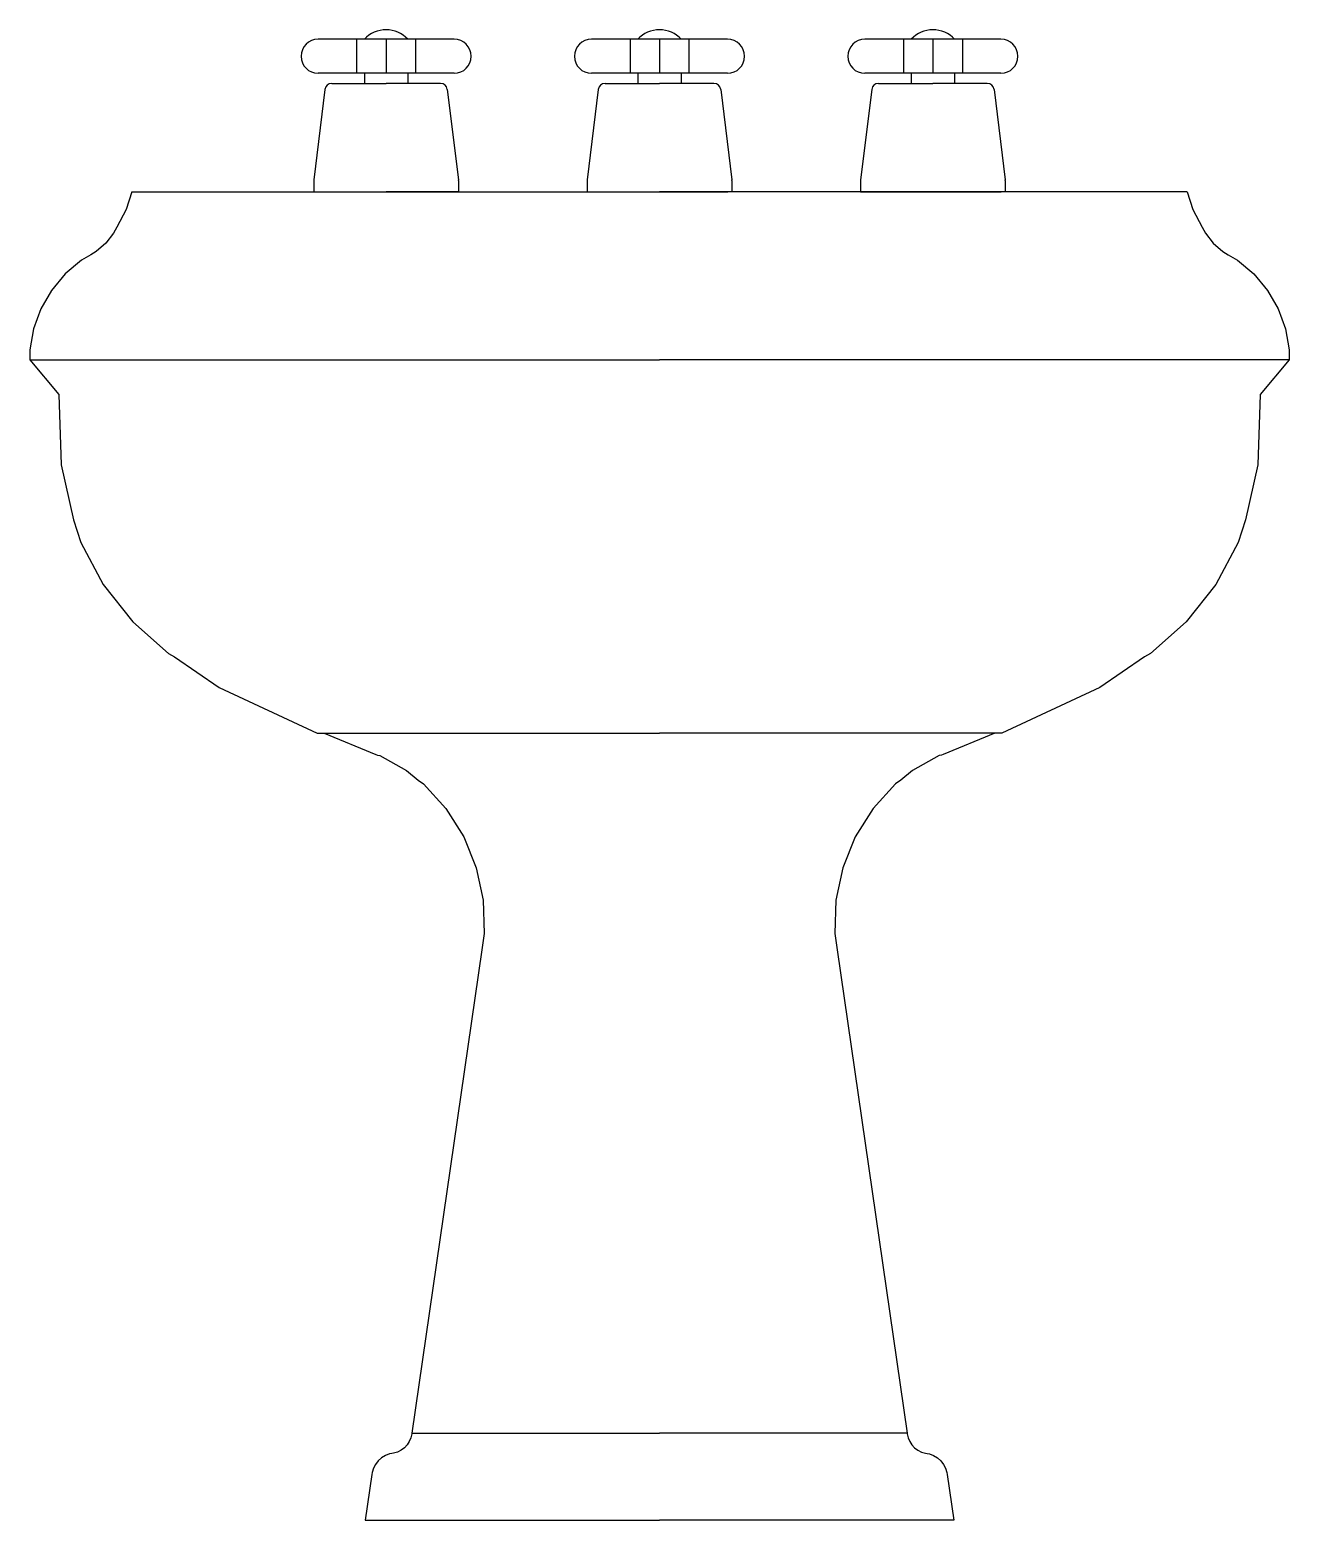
# Model space of a CAD drawing. Header units: millimetres. Extents: x -185 to 185, y 0 to 438.
import ezdxf

# ---------------------------------------------------------------- set-up
doc = ezdxf.new("R2010")
doc.units = ezdxf.units.MM
doc.layers.add('ceco.net 369', color=7, linetype='Continuous')

msp = doc.modelspace()

# ---------------------------------------------------------------- linework, layer by layer
at = {"layer": 'ceco.net 369'}
for p, q in [((-60.33, 435.15), (-100.33, 435.15)), ((-88.99, 435.15), (-88.99, 425.15)), ((-80.33, 435.15), (-80.33, 425.15)), ((-71.67, 435.15), (-71.67, 425.15)), ((20, 435.15), (-20, 435.15)), ((-8.66, 435.15), (-8.66, 425.15)), ((0, 435.15), (0, 425.15)), ((8.66, 435.15), (8.66, 425.15)), ((100.33, 435.15), (60.33, 435.15)), ((71.67, 435.15), (71.67, 425.15)), ((80.33, 435.15), (80.33, 425.15)), ((88.99, 435.15), (88.99, 425.15)), ((-60.33, 425.15), (-100.33, 425.15)), ((-86.7, 425.15), (-86.7, 422.19)), ((-73.95, 425.15), (-73.95, 422.19)), ((20, 425.15), (-20, 425.15)), ((-6.38, 425.15), (-6.38, 422.19)), ((6.38, 425.15), (6.38, 422.19)), ((100.33, 425.15), (60.33, 425.15)), ((73.95, 425.15), (73.95, 422.19)), ((86.7, 425.15), (86.7, 422.19)), ((-98.3, 420.44), (-101.56, 393.86)), ((-96.32, 422.19), (-80.33, 422.19)), ((-64.33, 422.19), (-80.33, 422.19)), ((-62.35, 420.44), (-59.09, 393.86)), ((-17.98, 420.44), (-21.23, 393.86)), ((-15.99, 422.19), (0, 422.19)), ((15.99, 422.19), (0, 422.19)), ((17.98, 420.44), (21.23, 393.86)), ((62.35, 420.44), (59.09, 393.86)), ((64.33, 422.19), (80.33, 422.19)), ((96.32, 422.19), (80.33, 422.19)), ((98.3, 420.44), (101.56, 393.86)), ((-101.57, 393.62), (-101.57, 390.3)), ((-101.57, 390.3), (-60.24, 390.3)), ((-101.57, 390.3), (-80.33, 390.3)), ((-59.08, 390.3), (-80.33, 390.3)), ((-59.08, 393.62), (-59.08, 390.3)), ((-21.25, 393.62), (-21.25, 390.3)), ((-21.25, 390.3), (20.08, 390.3)), ((-21.25, 390.3), (0, 390.3)), ((21.25, 390.3), (0, 390.3)), ((21.25, 393.62), (21.25, 390.3)), ((59.08, 393.62), (59.08, 390.3)), ((59.08, 390.3), (100.41, 390.3)), ((59.08, 390.3), (80.33, 390.3)), ((101.57, 390.3), (80.33, 390.3)), ((101.57, 393.62), (101.57, 390.3))]:
    msp.add_line(p, q, dxfattribs=at)
at = {"layer": 'ceco.net 369', "linetype": 'Continuous'}
for p, q in [((-155.02, 390.3), (-156.68, 385.15)), ((-155.02, 390.3), (-151.48, 390.3)), ((-151.48, 390.3), (-141.03, 390.3)), ((-141.03, 390.3), (-124.24, 390.3)), ((-124.24, 390.3), (-102.01, 390.3)), ((-102.01, 390.3), (-64.03, 390.3)), ((-64.03, 390.3), (-21.82, 390.3)), ((-21.82, 390.3), (0, 390.3)), ((21.82, 390.3), (0, 390.3)), ((64.03, 390.3), (21.82, 390.3)), ((102.01, 390.3), (64.03, 390.3)), ((124.24, 390.3), (102.01, 390.3)), ((141.03, 390.3), (124.24, 390.3)), ((151.48, 390.3), (141.03, 390.3)), ((155.02, 390.3), (151.48, 390.3)), ((155.02, 390.3), (156.68, 385.15)), ((-156.68, 385.15), (-159.45, 379.93)), ((156.68, 385.15), (159.45, 379.93)), ((-160.4, 378.17), (-162.7, 375.26)), ((-159.45, 379.93), (-160.4, 378.17)), ((159.45, 379.93), (160.4, 378.17)), ((160.4, 378.17), (162.7, 375.26)), ((-165.49, 372.8), (-167.07, 371.82)), ((-162.7, 375.26), (-165.49, 372.8)), ((162.7, 375.26), (165.49, 372.8)), ((165.49, 372.8), (167.07, 371.82)), ((-169.81, 370.24), (-174.64, 366.19)), ((-167.07, 371.82), (-169.81, 370.24)), ((167.07, 371.82), (169.81, 370.24)), ((169.81, 370.24), (174.64, 366.19)), ((-174.64, 366.19), (-178.68, 361.37)), ((174.64, 366.19), (178.68, 361.37)), ((-178.68, 361.37), (-181.82, 355.94)), ((178.68, 361.37), (181.82, 355.94)), ((-181.82, 355.94), (-183.95, 350.04)), ((181.82, 355.94), (183.95, 350.04)), ((-183.95, 350.04), (-185.02, 343.88)), ((183.95, 350.04), (185.02, 343.88)), ((-185.02, 343.88), (-185, 340.94)), ((185.02, 343.88), (185, 340.94)), ((-185, 340.94), (-180.65, 340.94)), ((-185, 340.94), (-176.48, 330.73)), ((-180.65, 340.94), (-167.84, 340.94)), ((-167.84, 340.94), (-147.26, 340.94)), ((-147.26, 340.94), (-120, 340.94)), ((-120, 340.94), (-75.32, 340.94)), ((-75.32, 340.94), (-25.67, 340.94)), ((-25.67, 340.94), (0, 340.94)), ((25.67, 340.94), (0, 340.94)), ((75.32, 340.94), (25.67, 340.94)), ((120, 340.94), (75.32, 340.94)), ((147.26, 340.94), (120, 340.94)), ((167.84, 340.94), (147.26, 340.94)), ((180.65, 340.94), (167.84, 340.94)), ((185, 340.94), (176.48, 330.73)), ((185, 340.94), (180.65, 340.94)), ((-176.48, 330.73), (-175.8, 310.1)), ((176.48, 330.73), (175.8, 310.1)), ((-175.8, 310.1), (-172.2, 293.96)), ((175.8, 310.1), (172.2, 293.96)), ((-172.2, 293.96), (-170.03, 287.32)), ((172.2, 293.96), (170.03, 287.32)), ((-170.03, 287.32), (-163.42, 274.99)), ((170.03, 287.32), (163.42, 274.99)), ((-163.42, 274.99), (-154.74, 263.99)), ((163.42, 274.99), (154.74, 263.99)), ((-154.74, 263.99), (-144.26, 254.64)), ((154.74, 263.99), (144.26, 254.64)), ((-144.26, 254.64), (-142.47, 253.71)), ((144.26, 254.64), (142.47, 253.71)), ((-142.47, 253.71), (-129.42, 244.64)), ((142.47, 253.71), (129.42, 244.64)), ((-129.42, 244.64), (-100.54, 231.25)), ((129.42, 244.64), (100.54, 231.25)), ((-100.54, 231.25), (-98.45, 231.25)), ((-98.5, 231.25), (-83.34, 224.98)), ((-98.45, 231.25), (-92.3, 231.25)), ((-92.3, 231.25), (-82.41, 231.25)), ((-82.41, 231.25), (-69.32, 231.25)), ((-69.32, 231.25), (-43.51, 231.25)), ((-43.51, 231.25), (-14.83, 231.25)), ((-14.83, 231.25), (0, 231.25)), ((14.83, 231.25), (0, 231.25)), ((43.51, 231.25), (14.83, 231.25)), ((69.32, 231.25), (43.51, 231.25)), ((82.41, 231.25), (69.32, 231.25)), ((92.3, 231.25), (82.41, 231.25)), ((98.5, 231.25), (83.34, 224.98)), ((98.45, 231.25), (92.3, 231.25)), ((100.54, 231.25), (98.45, 231.25)), ((-83.34, 224.98), (-82.88, 224.79)), ((-82.88, 224.79), (-82.17, 224.69)), ((-82.17, 224.69), (-74.35, 220.29)), ((82.17, 224.69), (74.35, 220.29)), ((82.88, 224.79), (82.17, 224.69)), ((83.34, 224.98), (82.88, 224.79)), ((-74.35, 220.29), (-70.89, 217.46)), ((74.35, 220.29), (70.89, 217.46)), ((-70.89, 217.46), (-69.32, 216.34)), ((-69.32, 216.34), (-62.74, 209.08)), ((69.32, 216.34), (62.74, 209.08)), ((70.89, 217.46), (69.32, 216.34)), ((-62.74, 209.08), (-57.53, 200.79)), ((62.74, 209.08), (57.53, 200.79)), ((-57.53, 200.79), (-53.85, 191.73)), ((57.53, 200.79), (53.85, 191.73)), ((-53.85, 191.73), (-51.83, 182.18)), ((53.85, 191.73), (51.83, 182.18)), ((-51.83, 182.18), (-51.51, 172.43)), ((51.83, 182.18), (51.51, 172.43)), ((-51.51, 172.43), (-52.21, 167.6)), ((51.51, 172.43), (52.21, 167.6)), ((-52.21, 167.6), (-72.8, 25.61)), ((52.21, 167.6), (72.8, 25.61)), ((-74.17, 22.13), (-74.97, 21.27)), ((-73.52, 23.11), (-74.17, 22.13)), ((-73.07, 24.19), (-73.52, 23.11)), ((-72.8, 25.33), (-73.07, 24.19)), ((-72.8, 25.61), (-71.45, 25.61)), ((-72.8, 25.61), (-72.8, 25.33)), ((-71.45, 25.61), (-67.49, 25.61)), ((-67.49, 25.61), (-61.11, 25.61)), ((-61.11, 25.61), (-52.68, 25.61)), ((-52.68, 25.61), (-33.06, 25.61)), ((-33.06, 25.61), (-11.27, 25.61)), ((-11.27, 25.61), (0, 25.61)), ((11.27, 25.61), (0, 25.61)), ((33.06, 25.61), (11.27, 25.61)), ((52.68, 25.61), (33.06, 25.61)), ((61.11, 25.61), (52.68, 25.61)), ((67.49, 25.61), (61.11, 25.61)), ((71.45, 25.61), (67.49, 25.61)), ((72.8, 25.61), (71.45, 25.61)), ((72.8, 25.61), (72.8, 25.33)), ((72.8, 25.33), (73.07, 24.19)), ((73.07, 24.19), (73.52, 23.11)), ((73.52, 23.11), (74.17, 22.13)), ((74.17, 22.13), (74.97, 21.27)), ((-81.66, 18.29), (-82.64, 17.43)), ((-80.55, 18.98), (-81.66, 18.29)), ((-79.33, 19.47), (-80.55, 18.98)), ((-78.69, 19.6), (-79.33, 19.47)), ((-78.11, 19.68), (-78.69, 19.6)), ((-76.97, 20.02), (-78.11, 19.68)), ((-75.92, 20.56), (-76.97, 20.02)), ((-74.97, 21.27), (-75.92, 20.56)), ((74.97, 21.27), (75.92, 20.56)), ((75.92, 20.56), (76.97, 20.02)), ((76.97, 20.02), (78.11, 19.68)), ((78.11, 19.68), (78.69, 19.6)), ((78.69, 19.6), (79.33, 19.47)), ((79.33, 19.47), (80.55, 18.98)), ((80.55, 18.98), (81.66, 18.29)), ((81.66, 18.29), (82.64, 17.43)), ((-84.56, 13.4), (-86.5, 0)), ((-84.47, 14.03), (-84.56, 13.4)), ((-84.06, 15.26), (-84.47, 14.03)), ((-83.45, 16.4), (-84.06, 15.26)), ((-82.64, 17.43), (-83.45, 16.4)), ((82.64, 17.43), (83.45, 16.4)), ((83.45, 16.4), (84.06, 15.26)), ((84.06, 15.26), (84.47, 14.03)), ((84.47, 14.03), (84.56, 13.4)), ((84.56, 13.4), (86.5, 0)), ((-86.5, 0), (-84.79, 0)), ((-84.79, 0), (-79.74, 0)), ((-79.74, 0), (-71.64, 0)), ((-71.64, 0), (-60.9, 0)), ((-60.9, 0), (-38.22, 0)), ((-38.22, 0), (-13.03, 0)), ((-13.03, 0), (0, 0)), ((13.03, 0), (0, 0)), ((38.22, 0), (13.03, 0)), ((60.9, 0), (38.22, 0)), ((71.64, 0), (60.9, 0)), ((79.74, 0), (71.64, 0)), ((84.79, 0), (79.74, 0)), ((86.5, 0), (84.79, 0))]:
    msp.add_line(p, q, dxfattribs=at)
at = {"layer": 'ceco.net 369'}
for centre, radius, start, end in [((-80.33, 429.22), 8.71, 42.9152, 137.0848), ((0, 429.22), 8.71, 42.9152, 137.0848), ((80.33, 429.22), 8.71, 42.9152, 137.0848), ((-100.33, 430.15), 5, 90, 180), ((-60.33, 430.15), 5, 0, 90), ((-20, 430.15), 5, 90, 180), ((20, 430.15), 5, 0, 90), ((60.33, 430.15), 5, 90, 180), ((100.33, 430.15), 5, 0, 90), ((-100.33, 430.15), 5, 180, 270), ((-60.33, 430.15), 5, 270, 0), ((-20, 430.15), 5, 180, 270), ((20, 430.15), 5, 270, 0), ((60.33, 430.15), 5, 180, 270), ((100.33, 430.15), 5, 270, 0), ((-96.32, 420.19), 2, 90, 173.0142), ((-64.33, 420.19), 2, 6.9859, 90), ((-15.99, 420.19), 2, 90, 173.0142), ((15.99, 420.19), 2, 6.9859, 90), ((64.33, 420.19), 2, 90, 173.0142), ((96.32, 420.19), 2, 6.9859, 90), ((-99.57, 393.62), 2, 173.0142, 180), ((-61.08, 393.62), 2, 0, 6.9859), ((-19.25, 393.62), 2, 173.0142, 180), ((19.25, 393.62), 2, 0, 6.9859), ((61.08, 393.62), 2, 173.0142, 180), ((99.57, 393.62), 2, 0, 6.9859)]:
    msp.add_arc(centre, radius, start, end, dxfattribs=at)

doc.saveas('drawing.dxf')
